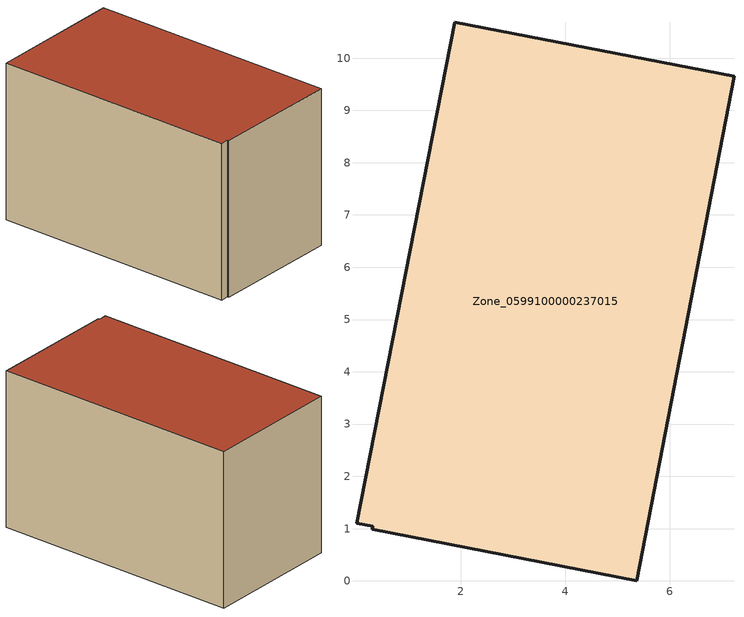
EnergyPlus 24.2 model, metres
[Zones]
Zone_0599100000237015
 floor ground (C_G): 0.32,1.05 0.01,1.1 1.89,10.69 7.23,9.65 5.37,0 0.31,0.99 z0
 wall outside (C_F): 7.23,9.65 1.89,10.69 0.01,1.1 0.32,1.05 0.31,0.99 5.37,0 7.23,9.65 z0:6.19
 roof outside (C_R): 0.01,1.1 0.32,1.05 0.31,0.99 5.37,0 7.23,9.65 1.89,10.69 z6.19
[BUILDING]
Pand.0599100000237015: North Axis=0; Terrain=City; Loads Convergence Tolerance Value=0.04; Temperature Convergence Tolerance Value=0.4; Solar Distribution=FullExterior; Maximum Number of Warmup Days=25; Minimum Number of Warmup Days=1
[Site:Location]
Rotterdam.The.Hague.AP_ZH_NLD Design_Conditions: Latitude=51.96; Longitude=4.45; Time Zone=1; Elevation=-4.5
[SITE:GROUNDTEMPERATURE:BUILDINGSURFACE]
18, 18, 18, 18, 18, 18, 18, 18, 18, 18, 18, 18
[MATERIAL] Thermal Absorptance=0.9; Solar Absorptance=0.7; Visible Absorptance=0.7
Name | Roughness | Thickness | Conductivity | Density | Specific Heat
G.TC.1946-1964 | MediumSmooth | 0.15 | 1 | 540 | 1210
F.TC.1946-1964 | Rough | 0.3 | 0.857143 | 1920 | 840
R.TC.1946-1964 | MediumRough | 0.2 | 0.235294 | 1500 | 1000
[CONSTRUCTION]
C_G: G.TC.1946-1964
C_F: F.TC.1946-1964
C_R: R.TC.1946-1964
[ZONE]
Zone_0599100000237015: Type=1; Multiplier=1; Ceiling Height=Autocalculate; Volume=Autocalculate; Floor Area=autocalculate; Part of Total Floor Area=Yes
[ZONEINFILTRATION:DESIGNFLOWRATE]
Infil_Zone_0599100000237015: Zone or ZoneList or Space or SpaceList=Zone_0599100000237015; Schedule=AlwaysOn; Design Flow Rate Calculation Method=Flow/Area; Flow Rate per Floor Area=0.003; Constant Term Coefficient=1; Temperature Term Coefficient=0; Velocity Term Coefficient=0; Velocity Squared Term Coefficient=0
[HVACTEMPLATE:ZONE:IDEALLOADSAIRSYSTEM]
Zone_0599100000237015: Maximum Heating Supply Air Temperature=50; Minimum Cooling Supply Air Temperature=13; Maximum Heating Supply Air Humidity Ratio=0.0156; Minimum Cooling Supply Air Humidity Ratio=0.0077; Heating Limit=NoLimit; Cooling Limit=NoLimit; Dehumidification Control Type=ConstantSensibleHeatRatio; Cooling Sensible Heat Ratio=0.7; Dehumidification Setpoint=60; Humidification Control Type=None; Humidification Setpoint=30; Outdoor Air Method=None; Outdoor Air Flow Rate per Person=0.00944; Outdoor Air Flow Rate per Zone Floor Area=0; Outdoor Air Flow Rate per Zone=0; Demand Controlled Ventilation Type=None; Outdoor Air Economizer Type=NoEconomizer; Heat Recovery Type=None; Sensible Heat Recovery Effectiveness=0.7; Latent Heat Recovery Effectiveness=0.65
[ZONECONTROL:THERMOSTAT]
ThermostatControl_Zone_0599100000237015: Zone or ZoneList=Zone_0599100000237015; Control Type Schedule=DualSetpointControlType; Control 1=Thermostat_Zone_0599100000237015; Temperature Difference Between Cutout And Setpoint=0
[THERMOSTATSETPOINT:DUALSETPOINT]
Thermostat_Zone_0599100000237015: Heating Setpoint Temperature Schedule=HeatingSetpoint_Zone_0599100000237015; Cooling Setpoint Temperature Schedule=CoolingSetpoint_Zone_0599100000237015
[SCHEDULE:COMPACT]
HeatingSetpoint_Zone_0599100000237015: Through: 12/31, For: AllDays, Until: 24:00, 21
CoolingSetpoint_Zone_0599100000237015: Through: 12/31, For: AllDays, Until: 24:00, 24
DualSetpointControlType: Through: 12/31, For: AllDays, Until: 24:00, 4
AlwaysOn: Through: 12/31, For: AllDays, Until: 24:00, 1
